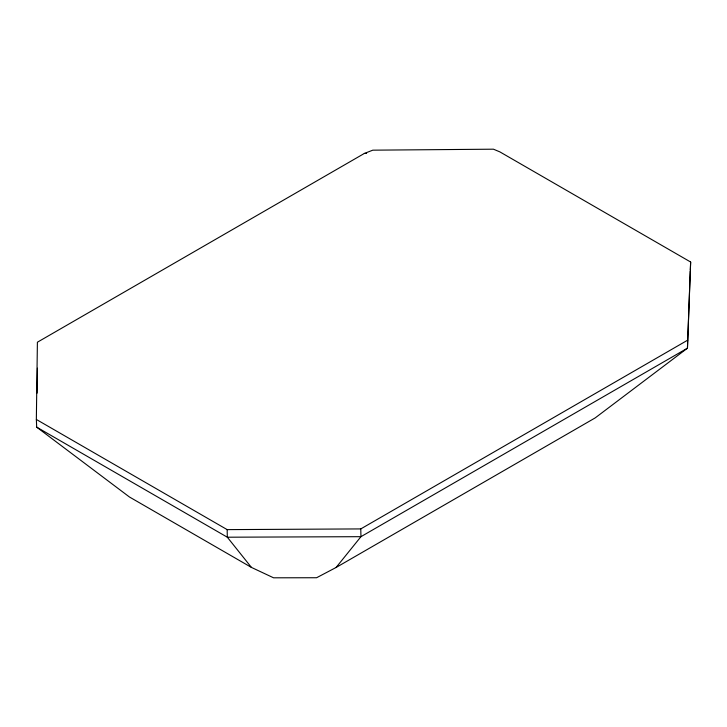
<?xml version="1.0" encoding="UTF-8"?>
<svg xmlns="http://www.w3.org/2000/svg" width="727" height="727" viewBox="0 0 727 727"><rect width="100%" height="100%" fill="white"/><g stroke="black" fill="none" stroke-linecap="round" stroke-linejoin="round"><path stroke-width="1.09" d="M37.122 393.125L37.441 368.18M36.35 419.461L37.395 342.217L364.345 153.452L372.797 150.171L493.451 149.189L499.84 151.87L690.65 262.029L687.451 348.178L595.195 417.898L336.083 567.487L316.599 577.738L273.579 577.811L251.442 567.423L129.406 496.968L36.695 427.149L36.35 419.461L227.16 529.619L360.774 528.92L687.706 340.145M690.259 271.035L687.451 348.178L360.946 536.68L336.083 567.487M690.305 269.908L690.65 262.029M364.345 153.452L366.608 153.424M36.695 427.149L227.315 537.208L251.442 567.423M360.774 528.92L360.946 536.68L227.315 537.208L227.16 529.619"/></g></svg>
